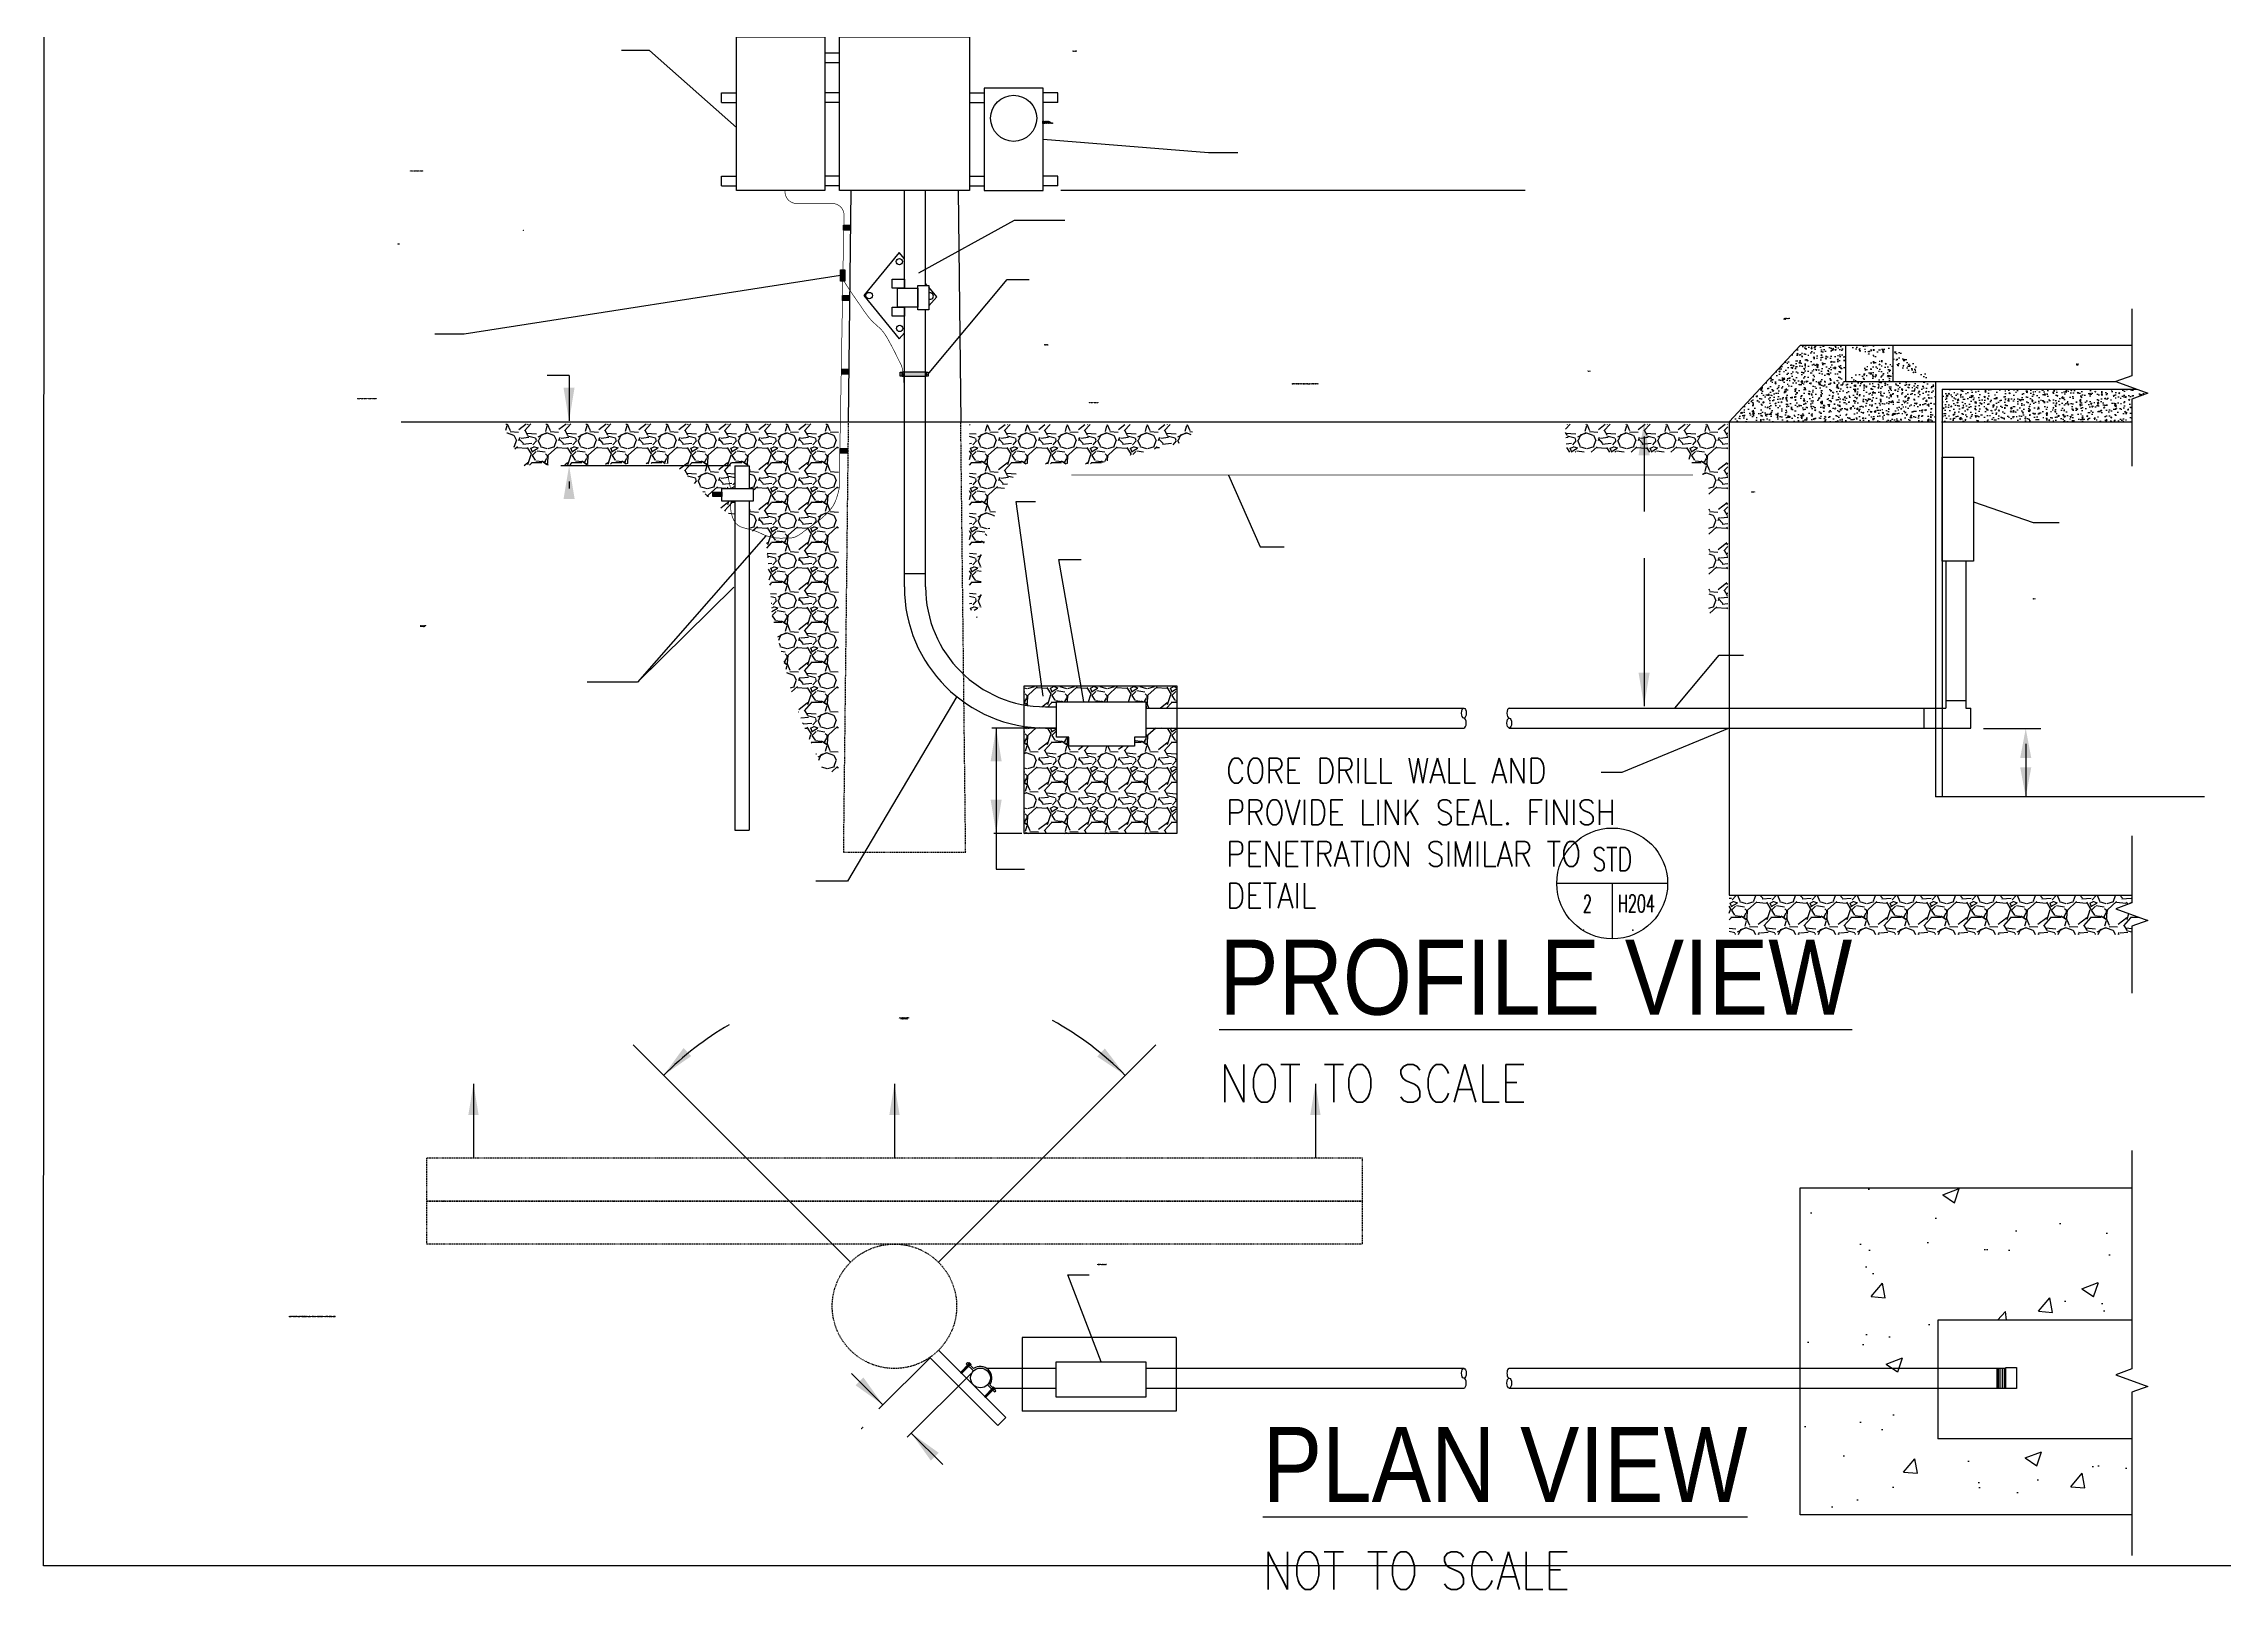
# Model space of a CAD drawing. Header units: inches. Extents: x 1413 to 2190, y 25751 to 26207.
# Drawn here: x 1412.7 to 1831.6, y 25751.2 to 26048 of the extents above; entities that cross this region are included whole.
import ezdxf
from ezdxf.enums import TextEntityAlignment as Align

# ---------------------------------------------------------------- set-up
doc = ezdxf.new("R2010")
doc.units = ezdxf.units.IN
doc.header["$LTSCALE"] = 0.25
doc.header["$MEASUREMENT"] = 0
doc.linetypes.add('DASHED', pattern=[0.75, 0.5, -0.25])
doc.layers.get('0').update_dxf_attribs({"color": 11})
doc.layers.get('Defpoints').update_dxf_attribs({"color": 251})
for name, color, linetype in [('E-GRAVEL-SAND', 44, 'Continuous'), ('E-POLE', 54, 'Continuous'), ('E-POWR-IDEN', 71, 'Continuous'), ('E-POWR-WIRE', 80, 'Continuous'), ('E-VAULT', 42, 'Continuous'), ('E-X-POWER-IDEN', 74, 'Continuous'), ('E-X-POWR-PANL', 94, 'Continuous')]:
    doc.layers.add(name, color=color, linetype=linetype)
doc.styles.add('RomanS', font='romans.shx', dxfattribs={"width": 0.85})
doc.styles.get("Standard").update_dxf_attribs({"font": 'romans.shx', "width": 0.85})
doc.dimstyles.new('FH_Arrow_Leader', dxfattribs={"dimscale": 96, "dimtxt": 0.09375, "dimasz": 0.125, "dimexe": 0.0625, "dimexo": 0.0625, "dimgap": 0.09, "dimtad": 0, "dimtih": 1, "dimtoh": 1, "dimdec": 4, "dimzin": 0, "dimdsep": 46, "dimlunit": 4, "dimtxsty": 'RomanS', "dimcen": 0.09, "dimadec": 0, "dimazin": 0, "dimtfac": 1, "dimtdec": 4, "dimtofl": 0, "dimtmove": 0, "dimatfit": 3, "dimfxl": 1, "dimtolj": 1, "dimtzin": 0, "dimarcsym": 0})
doc.dimstyles.get("Standard").update_dxf_attribs({"dimtxt": 0.18, "dimasz": 0.18, "dimexe": 0.18, "dimexo": 0.0625, "dimgap": 0.09, "dimtad": 0, "dimtih": 1, "dimtoh": 1, "dimdec": 4, "dimzin": 0, "dimdsep": 46, "dimtxsty": 'Standard', "dimcen": 0.09, "dimadec": 0, "dimazin": 0, "dimtfac": 1, "dimtdec": 4, "dimtofl": 0, "dimtmove": 0, "dimatfit": 3, "dimfxl": 1, "dimtolj": 1, "dimtzin": 0, "dimarcsym": 0})
pattern_1 = [(228.0128, (1008.0953, -7190.1056), (-61.439371364, -69.119318362), [1.0332261, -102.2895718]), (184.9697, (1007.40412, -7190.8736), (92.1590854863, 7.679856356), [1.7730485, -175.5317468]), (132.5104, (1005.63774, -7191.0272), (76.799159893, -84.479220908), [1.2501993, -123.7698867]), (267.2737, (1002.64257, -7192.94718), (7.679892534, 153.5984646167), [1.6146117, -159.8465252]), (292.8337, (1002.56577, -7194.55997), (-38.399691661, 92.1590498535), [1.5832546, -156.7424155]), (357.2737, (1003.18016, -7196.01915), (-153.5984646167, 7.679892534), [1.6146117, -159.8465252]), (37.6942, (1004.79295, -7196.09595), (-99.8390569421, -76.799157488), [2.1352413, -211.3887241]), (72.2553, (1006.48253, -7194.79036), (53.7595444797, 168.9582796426), [2.0158877, -199.5729474]), (121.4296, (1007.09692, -7192.8704), (-61.4394481784, 99.838962409), [1.6200798, -160.388075]), (175.2364, (1006.2521, -7191.488), (84.479161561, -7.679858089), [1.8495712, -90.6289526]), (222.3974, (1004.40895, -7191.3344), (-92.1591338664, -84.4790934837), [2.3918967, -236.7979495]), (138.8141, (1010.2457, -7193.024), (-53.759484454, 46.079518072), [0.8163835, -80.8223128]), (171.4692, (1009.6313, -7192.4864), (99.838987356, -15.3599069836), [1.5531646, -153.7636652]), (225, (1008.0953, -7192.256), (-9e-16, -7.6799255), [1.0861024, -9.7749447]), (203.1986, (1007.5577, -7191.3344), (38.39961352, 15.359856413), [0.5848876, -57.9036635]), (291.8014, (1007.0201, -7191.5648), (-7.67992243, 23.03977145), [0.8271508, -40.5305024]), (30.9638, (1007.3273, -7192.3328), (23.039754164, 15.35986531), [1.3434413, -43.4378218]), (161.5651, (1008.4793, -7191.6416), (15.35984957, -7.67991085), [0.9714412, -23.3146108]), (16.3895, (1002.56577, -7191.5648), (76.799248059, 23.0397133647), [1.3608824, -134.7277009]), (70.3462, (1003.87135, -7191.1808), (-30.7196559704, -84.4791706945), [1.141705, -113.028562]), (293.1986, (1008.4793, -7190.1056), (-15.359856413, 38.39961352), [1.1697675, -57.3187836]), (343.6105, (1008.9401, -7191.1808), (-76.799248059, 23.0397133647), [1.3608824, -134.7277009]), (339.444, (1002.5658, -7196.32635), (-38.399629754, 15.359815488), [1.3123453, -64.3049486]), (294.7751, (1003.79456, -7196.78714), (-38.399555602, 84.479180573), [1.099596, -108.8601685]), (66.8014, (1008.5561, -7197.7855), (15.359856413, 38.39961352), [1.1697675, -57.3187836]), (17.354, (1009.0169, -7196.71034), (-99.839016035, -30.719650248), [1.2873932, -127.4515804]), (69.444, (1004.79295, -7197.7855), (-15.359815488, -38.399629754), [0.6561726, -64.9611212]), (101.3099, (1008.0953, -7197.7855), (-7.67990493, 30.71969825), [0.3915993, -38.7684746]), (165.9638, (1008.0185, -7197.4015), (23.03977355, -7.6799082), [1.5832546, -30.0818749]), (186.009, (1006.48253, -7197.01754), (76.7992292626, 7.679917876), [1.4672493, -145.2574745]), (303.6901, (1007.3273, -7193.024), (-7.67993337, 15.35984284), [1.1076139, -26.5827406]), (353.1572, (1007.9417, -7193.94557), (130.5586881255, -15.3599076586), [1.9337586, -191.4417673]), (60.9454, (1009.8617, -7194.176), (-30.719692679, -53.759464776), [0.7906942, -78.2789527]), (90, (1010.246, -7193.485), (-7.6799231, 7.6799231), [0.4607954, -7.2191277]), (120.2564, (1006.32893, -7196.78714), (30.719653201, -53.759480684), [1.0669256, -105.6259762]), (48.0128, (1005.79134, -7195.86555), (61.439371364, 69.119318362), [2.0664523, -101.2563457]), (0, (1007.174, -7194.3296), (7.6799231, 7.6799231), [1.99678, -5.6831431]), (325.3048, (1009.1705, -7194.32957), (-76.799187085, 53.759527944), [1.2143034, -120.2159409]), (254.0546, (1010.1689, -7195.0208), (-7.679922267, -30.719693443), [1.1182122, -54.792473]), (207.646, (1009.8617, -7196.09595), (-145.9185070332, -76.7992904122), [1.820641, -180.243756]), (175.4261, (1008.2489, -7196.94074), (-99.839004816, 7.679883191), [1.926117, -190.6853794])]

# ---------------------------------------------------------------- blocks, each defined once
blk = doc.blocks.new('DTLBUBB')
at = {"linetype": 'Continuous'}
for p, q in [((0.297, 0), (-0.297, 0)), ((0, 0), (0, -0.297))]:
    blk.add_line(p, q, dxfattribs=at)
blk.add_circle((0, 0), 0.297, dxfattribs=at)
at = {"color": 250}
for p in [(0, 0.067), (-0.154, -0.25), (0.11, -0.25)]:
    blk.add_point(p, dxfattribs=at)
at = {"style": 'RomanS'}
for tag, height, width, p in [('DTL#', 0.125, 0.7, (0, 0.067)), ('WHERE_CUT', 0.0938, 0.6, (-0.103, -0.169)), ('WHERE_DRAWN', 0.0938, 0.6, (0.117, -0.169))]:
    blk.add_attdef(tag, text='', height=height, dxfattribs=dict(at, width=width)).set_placement(p, align=Align.CENTER)

msp = doc.modelspace()

# ---------------------------------------------------------------- hatches: boundary and pattern name
at = {"layer": 'E-GRAVEL-SAND'}
h = msp.add_hatch(dxfattribs=at)
h.set_pattern_fill('AR-CONC', color=256, scale=0.319997, style=0)
h.set_pattern_definition([(50, (1002.5658, -7197.7855), (2.29520961, -0.20080482), [0.2399976, -2.63997357]), (355, (1002.5658, -7197.7855), (-0.44399982, 2.40699073), [0.19199808, -2.11197886]), (100.4514, (1002.757, -7197.8023), (1.85121149, 2.20618445), [0.20396657, -2.2436323]), (46.1842, (1002.5658, -7197.1455), (3.41513717, -0.52965554), [0.3599964, -3.95996036]), (96.6356, (1002.8504, -7197.1897), (2.9908907, 3.11714598), [0.30594986, -3.3654479]), (351.1842, (1002.5658, -7197.1455), (2.9908883, 3.1171483), [0.2879971, -3.1679683]), (21, (1002.8858, -7197.3055), (1.91008345, -1.28836755), [0.2399976, -2.63997357]), (326, (1002.8858, -7197.3055), (0.77860127, 2.32045691), [0.19199808, -2.11197886]), (71.4514, (1003.045, -7197.413), (2.6886855, 1.03208726), [0.20396657, -2.2436323]), (37.5, (1002.5658, -7197.7855), (0.038911147, 1.065249668), [0, -2.086379114, 0, -2.143978537, 0, -2.119978777]), (7.5, (1002.5658, -7197.7855), (0.841814093, 1.262104843), [0, -1.222387763, 0, -2.038379594, 0, -0.80799191]), (327.5, (1001.8522, -7197.7855), (1.708214695, -0.072174867), [0, -0.79999199, 0, -2.495975013, 0, -3.311966844]), (317.5, (1001.5322, -7197.7855), (1.86617706, 0.32033274), [0, -1.03998959, 0, -1.65758341, 0, -2.351976455])])
edge = h.paths.add_edge_path()
edge.add_line((1736.52, 25975.38), (1776.13, 25975.38))
edge.add_line((1776.13, 25983.09), (1776.13, 25975.38))
edge.add_line((1767.94, 25990.04), (1767.94, 25983.09))
edge.add_line((1758.9, 25983.09), (1758.9, 25990.21))
edge.add_line((1776.13, 25983.09), (1758.9, 25983.09))
edge.add_line((1750.15, 25990.07), (1736.52, 25975.38))
edge.add_line((1767.94, 25990.07), (1750.15, 25990.07))
h = msp.add_hatch(dxfattribs=at)
h.set_pattern_fill('AR-CONC', color=256, scale=0.319997, style=0)
h.set_pattern_definition([(50, (767.8244, 6633.786), (2.2952096, -0.20080482), [0.2399976, -2.63997357]), (355, (767.8244, 6633.786), (-0.44399982, 2.40699073), [0.19199808, -2.11197886]), (100.4514, (768.0157, 6633.7693), (1.8512115, 2.20618445), [0.20396657, -2.2436323]), (46.1842, (767.8244, 6634.426), (3.41513717, -0.52965554), [0.3599964, -3.95996036]), (96.6356, (768.109, 6634.382), (2.9908907, 3.117146), [0.30594986, -3.3654479]), (351.1842, (767.8244, 6634.426), (2.9908883, 3.1171483), [0.2879971, -3.1679683]), (21, (768.1444, 6634.266), (1.91008345, -1.28836755), [0.2399976, -2.63997357]), (326, (768.1444, 6634.266), (0.77860127, 2.32045691), [0.19199808, -2.11197886]), (71.4514, (768.3036, 6634.1586), (2.6886855, 1.03208726), [0.20396657, -2.2436323]), (37.5, (767.8244, 6633.786), (0.038911147, 1.065249668), [0, -2.08637911, 0, -2.14397854, 0, -2.11997878]), (7.5, (767.8244, 6633.786), (0.84181409, 1.26210484), [0, -1.22238776, 0, -2.038379594, 0, -0.80799191]), (327.5, (767.1108, 6633.786), (1.708214695, -0.072174867), [0, -0.79999199, 0, -2.49597501, 0, -3.31196684]), (317.5, (766.7908, 6633.786), (1.86617706, 0.32033274), [0, -1.03998959, 0, -1.6575834, 0, -2.35197645])])
h.paths.add_polyline_path([(1813.86, 25979.78), (1816.94, 25980.9), (1814.76, 25981.69), (1777.42, 25981.69), (1777.42, 25975.38), (1813.86, 25975.38)])
h = msp.add_hatch(dxfattribs=at)
h.set_pattern_fill('GRAVEL', color=256, scale=7.679923, style=0)
h.set_pattern_definition(pattern_1)
h.paths.add_polyline_path([(1545.46, 25962.61), (1545.46, 25966.96), (1548.23, 25966.96), (1548.23, 25962.61), (1549.01, 25962.61), (1549.01, 25960.16), (1548.23, 25960.16), (1548.23, 25954.92), (1551.5, 25952.53), (1552.68, 25938.01), (1557, 25921.15), (1562.5, 25908.2), (1565.42, 25908.2), (1565.42, 25975.03), (1500.83, 25975.03), (1504.76, 25967.04), (1533.83, 25967.44), (1541.29, 25959.98), (1545.46, 25956.94), (1545.46, 25960.16), (1542.98, 25960.16), (1542.98, 25962.61)])
h = msp.add_hatch(dxfattribs=at)
h.set_pattern_fill('GRAVEL', color=256, scale=7.679923, style=0)
h.set_pattern_definition(pattern_1)
h.paths.add_polyline_path([(1634.12, 25974.9), (1590.54, 25974.9), (1590.54, 25939.26), (1592.82, 25939.26), (1592.82, 25950.63), (1597.37, 25962.92), (1601.32, 25967.31), (1614.68, 25967.31), (1632.45, 25971.71)])
h = msp.add_hatch(dxfattribs=at)
h.set_pattern_fill('GRAVEL', color=256, scale=7.679923, style=0)
h.set_pattern_definition(pattern_1)
h.paths.add_polyline_path([(1705.02, 25974.97), (1736.22, 25974.97), (1736.22, 25938.69), (1732.57, 25938.69), (1732.57, 25964.05), (1727.6, 25969.58), (1705.26, 25969.58)])
h = msp.add_hatch(dxfattribs=at)
h.set_pattern_fill('GRAVEL', color=256, scale=7.679923, style=0)
h.set_pattern_definition(pattern_1)
h.paths.add_polyline_path([(1607.25, 25921.65), (1624.46, 25921.65), (1624.46, 25914.85), (1622.27, 25914.85), (1622.27, 25913.14), (1609.66, 25913.14), (1609.66, 25914.85), (1607.25, 25914.85)])
edge = h.paths.add_edge_path()
edge.add_arc((1605.17, 25943.72), 23.04, 259.7001, 270)
edge.add_line((1605.17, 25920.68), (1607.25, 25920.68))
edge.add_line((1607.25, 25920.68), (1607.25, 25916.6))
edge.add_line((1607.25, 25916.6), (1605.17, 25916.6))
edge.add_arc((1605.17, 25943.72), 27.12, 261.2628, 270, ccw=False)
edge.add_line((1601.05, 25916.92), (1601.05, 25896.36))
edge.add_line((1601.05, 25896.36), (1630.38, 25896.36))
edge.add_line((1630.38, 25896.36), (1630.38, 25916.6))
edge.add_line((1630.38, 25916.6), (1624.46, 25916.6))
edge.add_line((1624.46, 25916.6), (1624.46, 25920.41))
edge.add_line((1624.46, 25920.41), (1630.38, 25920.41))
edge.add_line((1630.38, 25920.41), (1630.38, 25924.72))
edge.add_line((1630.38, 25924.72), (1601.05, 25924.72))
edge.add_line((1601.05, 25924.72), (1601.05, 25921.05))
h = msp.add_hatch(dxfattribs=at)
h.set_pattern_fill('GRAVEL', color=256, scale=7.679923, style=0)
h.set_pattern_definition([(228.0128, (1008.0953, -7177.61587), (-61.439371364, -69.119318362), [1.0332261, -102.2895718]), (184.9697, (1007.40412, -7178.38386), (92.1590854863, 7.679856356), [1.7730485, -175.5317468]), (132.5104, (1005.63774, -7178.53746), (76.799159893, -84.479220908), [1.2501993, -123.7698867]), (267.2737, (1002.64257, -7180.45744), (7.679892534, 153.5984646167), [1.6146117, -159.8465252]), (292.8337, (1002.56577, -7182.07022), (-38.399691661, 92.1590498535), [1.5832546, -156.7424155]), (357.2737, (1003.18016, -7183.5294), (-153.5984646167, 7.679892534), [1.6146117, -159.8465252]), (37.6942, (1004.79295, -7183.6062), (-99.8390569421, -76.799157488), [2.1352413, -211.3887241]), (72.2553, (1006.48253, -7182.30062), (53.7595444797, 168.9582796426), [2.0158877, -199.5729474]), (121.4296, (1007.09692, -7180.38064), (-61.4394481784, 99.838962409), [1.6200798, -160.388075]), (175.2364, (1006.2521, -7178.99825), (84.479161561, -7.679858089), [1.8495712, -90.6289526]), (222.3974, (1004.40895, -7178.84465), (-92.1591338664, -84.4790934837), [2.3918967, -236.7979495]), (138.8141, (1010.2457, -7180.53424), (-53.759484454, 46.079518072), [0.8163835, -80.8223128]), (171.4692, (1009.6313, -7179.99664), (99.838987356, -15.3599069836), [1.5531646, -153.7636652]), (225, (1008.0953, -7179.766), (-9e-16, -7.6799255), [1.0861024, -9.7749447]), (203.1986, (1007.5577, -7178.8447), (38.39961352, 15.359856413), [0.5848876, -57.9036635]), (291.8014, (1007.0201, -7179.075), (-7.67992243, 23.03977145), [0.8271508, -40.5305024]), (30.9638, (1007.3273, -7179.843), (23.039754164, 15.35986531), [1.3434413, -43.4378218]), (161.5651, (1008.4793, -7179.1519), (15.35984957, -7.67991085), [0.9714412, -23.3146108]), (16.3895, (1002.56577, -7179.07505), (76.799248059, 23.0397133647), [1.3608824, -134.7277009]), (70.3462, (1003.87135, -7178.69106), (-30.7196559704, -84.4791706945), [1.141705, -113.028562]), (293.1986, (1008.4793, -7177.6159), (-15.359856413, 38.39961352), [1.1697675, -57.3187836]), (343.6105, (1008.9401, -7178.69106), (-76.799248059, 23.0397133647), [1.3608824, -134.7277009]), (339.444, (1002.5658, -7183.8366), (-38.399629754, 15.359815488), [1.3123453, -64.3049486]), (294.7751, (1003.79456, -7184.2974), (-38.399555602, 84.479180573), [1.099596, -108.8601685]), (66.8014, (1008.5561, -7185.2958), (15.359856413, 38.39961352), [1.1697675, -57.3187836]), (17.354, (1009.0169, -7184.2206), (-99.839016035, -30.719650248), [1.2873932, -127.4515804]), (69.444, (1004.79295, -7185.2958), (-15.359815488, -38.399629754), [0.6561726, -64.9611212]), (101.3099, (1008.0953, -7185.2958), (-7.67990493, 30.71969825), [0.3915993, -38.7684746]), (165.9638, (1008.0185, -7184.9118), (23.03977355, -7.6799082), [1.5832546, -30.0818749]), (186.009, (1006.48253, -7184.5278), (76.7992292626, 7.679917876), [1.4672493, -145.2574745]), (303.6901, (1007.3273, -7180.5342), (-7.67993337, 15.35984284), [1.1076139, -26.5827406]), (353.1572, (1007.9417, -7181.45583), (130.5586881255, -15.3599076586), [1.9337586, -191.4417673]), (60.9454, (1009.8617, -7181.6862), (-30.719692679, -53.759464776), [0.7906942, -78.2789527]), (90, (1010.246, -7180.995), (-7.6799231, 7.6799231), [0.4607954, -7.2191277]), (120.2564, (1006.32893, -7184.2974), (30.719653201, -53.759480684), [1.0669256, -105.6259762]), (48.0128, (1005.79134, -7183.3758), (61.439371364, 69.119318362), [2.0664523, -101.2563457]), (0, (1007.174, -7181.84), (7.6799231, 7.6799231), [1.99678, -5.6831431]), (325.3048, (1009.1705, -7181.83982), (-76.799187085, 53.759527944), [1.2143034, -120.2159409]), (254.0546, (1010.1689, -7182.531), (-7.679922267, -30.719693443), [1.1182122, -54.792473]), (207.646, (1009.8617, -7183.6062), (-145.9185070332, -76.7992904122), [1.820641, -180.243756]), (175.4261, (1008.2489, -7184.451), (-99.839004816, 7.679883191), [1.926117, -190.6853794])])
h.paths.add_polyline_path([(1813.86, 25876.93), (1813.86, 25878.55), (1816.94, 25879.67), (1810.78, 25881.91), (1813.86, 25883.03), (1813.86, 25884.48), (1736.52, 25884.48), (1736.52, 25876.93)])
h = msp.add_hatch(dxfattribs=at)
h.set_pattern_fill('AR-CONC', color=256, scale=4.479955, style=0)
h.set_pattern_definition([(50, (767.82, 6698.327), (32.132935, -2.811268), [3.359966, -36.95963]), (355, (767.82, 6698.327), (-6.216, 33.69787), [2.687973, -29.567704]), (100.4514, (770.497, 6698.093), (25.91696, 30.886583), [2.85553, -31.41085]), (46.1842, (767.82, 6707.287), (47.81192, -7.41518), [5.03995, -55.43945]), (96.6356, (771.804, 6706.67), (41.87247, 43.64004), [4.2833, -47.11627]), (351.1842, (767.82, 6707.287), (41.87244, 43.64008), [4.03196, -44.35156]), (21, (772.3, 6705.047), (26.74117, -18.037146), [3.359966, -36.95963]), (326, (772.3, 6705.047), (10.90042, 32.486397), [2.687973, -29.567704]), (71.4514, (774.528, 6703.544), (37.641597, 14.44922), [2.85553, -31.41085]), (37.5, (767.82, 6698.327), (0.544756, 14.9134955), [0, -29.209308, 0, -30.0157, 0, -29.679703]), (7.5, (767.82, 6698.327), (11.785397, 17.669468), [0, -17.113429, 0, -28.537315, 0, -11.311887]), (327.5, (757.829, 6698.327), (23.915006, -1.010448), [0, -11.199888, 0, -34.94365, 0, -46.367536]), (317.5, (753.35, 6698.327), (26.12648, 4.484658), [0, -14.559854, 0, -23.206168, 0, -32.92767])])
h.paths.add_polyline_path([(1813.86, 25765.48), (1813.86, 25789.04), (1816.93, 25790.16), (1810.78, 25792.4), (1813.86, 25793.52), (1813.86, 25828.32), (1750.14, 25828.32), (1750.14, 25765.48)])
h.paths.add_polyline_path([(1813.86, 25780.1), (1813.86, 25789.04), (1816.93, 25790.16), (1810.78, 25792.4), (1813.86, 25793.52), (1813.86, 25802.9), (1776.6, 25802.9), (1776.6, 25780.1)])
at = {"layer": 'E-POWR-WIRE'}
for points in [[(1566.34, 26013.16), (1567.69, 26013.16), (1567.69, 26012.24), (1566.34, 26012.24)], [(1565.76, 26004.63), (1566.63, 26004.63), (1566.63, 26002.41), (1565.76, 26002.41)], [(1566.18, 25999.66), (1567.53, 25999.66), (1567.53, 25998.73), (1566.18, 25998.73)], [(1566.01, 25985.51), (1567.36, 25985.51), (1567.36, 25984.58), (1566.01, 25984.58)], [(1565.74, 25970.29), (1567.09, 25970.29), (1567.09, 25969.36), (1565.74, 25969.36)]]:
    msp.add_hatch(color=256, dxfattribs=at).paths.add_polyline_path(points)
h = msp.add_hatch(color=256, dxfattribs=at)
h.paths.add_polyline_path([(1577.27, 25984.96), (1577.64, 25984.96), (1577.64, 25984.18), (1577.27, 25984.18)])
h.paths.add_polyline_path([(1577.64, 25985), (1582.25, 25985), (1582.25, 25984.14), (1577.64, 25984.14)])
h.paths.add_polyline_path([(1582.25, 25984.96), (1582.62, 25984.96), (1582.62, 25984.18), (1582.25, 25984.18)])
h = msp.add_hatch(color=256, dxfattribs=at)
h.paths.add_polyline_path([(1590.52, 25794.73), (1590.89, 25794.36), (1590.72, 25794.19), (1590.35, 25794.56)])
h.paths.add_polyline_path([(1588.82, 25792.86), (1590.44, 25794.47), (1590.64, 25794.27), (1589.03, 25792.66)])
h = msp.add_hatch(color=256, dxfattribs=at)
h.paths.add_polyline_path([(1595.14, 25790.11), (1595.5, 25789.74), (1595.34, 25789.57), (1594.97, 25789.94)])
h.paths.add_polyline_path([(1593.44, 25788.25), (1595.05, 25789.86), (1595.25, 25789.66), (1593.64, 25788.05)])

# ---------------------------------------------------------------- linework, layer by layer
at = {"layer": 'Defpoints'}
msp.add_lwpolyline([(1412.87, 26205.76), (2190.38, 26205.68), (2190.4, 25755.72), (1412.7, 25755.71)], close=True, dxfattribs=at)
at = {"layer": 'E-GRAVEL-SAND', "linetype": 'Continuous'}
for points in [[(1813.86, 25997.13), (1813.86, 25984.26), (1810.78, 25983.14), (1816.94, 25980.9), (1813.86, 25979.78), (1813.86, 25966.9)], [(1813.86, 25895.91), (1813.86, 25883.03), (1810.78, 25881.91), (1816.94, 25879.67), (1813.86, 25878.55), (1813.86, 25865.68)], [(1813.86, 25835.46), (1813.86, 25793.52), (1810.78, 25792.4), (1816.93, 25790.16), (1813.86, 25789.04), (1813.86, 25757.68)]]:
    msp.add_lwpolyline(points, dxfattribs=at)
at = {"layer": 'E-POLE'}
for p, q in [((1567.77, 26019.84), (1567.27, 25975.38)), ((1588.38, 26019.84), (1588.89, 25975.38)), ((1545.46, 25966.96), (1545.46, 25962.61)), ((1545.46, 25966.96), (1548.23, 25966.96)), ((1548.23, 25966.96), (1548.23, 25962.61)), ((1542.97, 25961.84), (1541.24, 25961.84)), ((1542.97, 25961.81), (1541.24, 25961.81)), ((1542.97, 25961.79), (1541.24, 25961.79)), ((1542.97, 25961.76), (1541.24, 25961.76)), ((1542.97, 25961.73), (1541.24, 25961.73)), ((1542.97, 25961.7), (1541.24, 25961.7)), ((1542.97, 25961.68), (1541.24, 25961.68)), ((1542.97, 25961.66), (1541.24, 25961.66)), ((1542.97, 25961.63), (1541.24, 25961.63)), ((1542.97, 25961.6), (1541.24, 25961.6)), ((1542.97, 25961.58), (1541.24, 25961.58)), ((1542.97, 25961.55), (1541.24, 25961.55)), ((1542.97, 25961.52), (1541.24, 25961.52)), ((1542.97, 25961.49), (1541.24, 25961.49)), ((1542.97, 25961.47), (1541.24, 25961.47)), ((1542.97, 25961.43), (1541.24, 25961.43)), ((1542.97, 25961.41), (1541.24, 25961.41)), ((1542.97, 25961.38), (1541.24, 25961.38)), ((1542.97, 25961.35), (1541.24, 25961.35)), ((1542.97, 25961.33), (1541.24, 25961.33)), ((1542.97, 25961.3), (1541.24, 25961.3)), ((1542.97, 25961.28), (1541.24, 25961.28)), ((1542.97, 25961.26), (1541.24, 25961.26)), ((1542.97, 25961.23), (1541.24, 25961.23)), ((1542.97, 25961.19), (1541.24, 25961.19)), ((1542.97, 25961.17), (1541.24, 25961.17)), ((1542.97, 25961.14), (1541.24, 25961.14)), ((1542.97, 25961.11), (1541.24, 25961.11)), ((1542.97, 25961.09), (1541.24, 25961.09)), ((1542.97, 25961.06), (1541.24, 25961.06)), ((1545.46, 25960.16), (1545.46, 25896.99)), ((1548.23, 25960.16), (1548.23, 25896.99)), ((1545.46, 25896.99), (1548.23, 25896.99)), ((1582.97, 25795.74), (1596.03, 25782.68)), ((1584.6, 25797.1), (1597.52, 25784.17)), ((1596.03, 25782.68), (1597.52, 25784.17))]:
    msp.add_line(p, q, dxfattribs=at)
at = {"layer": 'E-POLE', "linetype": 'DASHED'}
for p, q in [((1567.27, 25975.38), (1566.33, 25892.76)), ((1589.83, 25892.76), (1588.89, 25975.38)), ((1566.33, 25892.76), (1589.83, 25892.76))]:
    msp.add_line(p, q, dxfattribs=at)
at = {"layer": 'E-POLE'}
for points in [[(1541.24, 25961.87), (1542.97, 25961.87), (1542.97, 25961.05), (1541.24, 25961.05)], [(1542.98, 25962.61), (1549.01, 25962.61), (1549.01, 25960.16), (1542.98, 25960.16)]]:
    msp.add_lwpolyline(points, close=True, dxfattribs=at)
at = {"layer": 'E-POLE', "const_width": 0.128}
msp.add_lwpolyline([(1544.74, 25962.61), (1544.6, 25962.88), (1544.39, 25963.91), (1544.12, 25965.14)], dxfattribs=at)
at = {"layer": 'E-POLE', "linetype": 'DASHED'}
for points in [[(1486.31, 25834.03), (1665.98, 25834.03), (1665.98, 25825.76), (1486.31, 25825.76)], [(1486.31, 25825.76), (1665.98, 25825.76), (1665.98, 25817.5), (1486.31, 25817.5)]]:
    msp.add_lwpolyline(points, close=True, dxfattribs=at)
msp.add_circle((1576.15, 25805.55), 11.95, dxfattribs=at)
at = {"layer": 'E-POWR-IDEN'}
for p, q in [((1697.32, 26019.84), (1608.09, 26019.84)), ((1513.64, 25984.29), (1509.42, 25984.29)), ((1544.65, 25966.96), (1512.06, 25966.96)), ((1607.25, 25916.6), (1594.83, 25916.6)), ((1595.68, 25916.6), (1595.68, 25889.48)), ((1785.34, 25916.52), (1796.36, 25916.52)), ((1595.22, 25896.38), (1600.63, 25896.38)), ((1595.68, 25889.48), (1601.16, 25889.48)), ((1567.7, 25814), (1525.94, 25855.76)), ((1584.6, 25814), (1626.35, 25855.76)), ((1573.15, 25785.83), (1582.98, 25795.66)), ((1578.6, 25780.39), (1590.88, 25792.66))]:
    msp.add_line(p, q, dxfattribs=at)
for points in [[(1513.64, 25984.29), (1513.64, 25975.58)], [(1720.16, 25972.6), (1720.16, 25958.17)], [(1513.67, 25963.93), (1513.67, 25962.58)], [(1720.16, 25949.25), (1720.16, 25920.83)], [(1595.68, 25916.6), (1595.68, 25911.87)], [(1793.47, 25913.54), (1793.47, 25912.19)], [(1793.47, 25912.19), (1793.47, 25903.47)], [(1595.68, 25902.95), (1595.68, 25896.47)]]:
    msp.add_lwpolyline(points, dxfattribs=at)
for start, end in [(120.435, 135), (45, 61.0787)]:
    msp.add_arc((1576.15, 25805.55), 62.72, start, end, dxfattribs=at)
for points in [[(1514.7, 25981.98), (1513.64, 25975.58), (1512.57, 25981.98)], [(1721.23, 25968.99), (1720.16, 25975.38), (1719.1, 25968.99)], [(1512.58, 25960.56), (1513.65, 25966.96), (1514.72, 25960.56)], [(1721.23, 25927.23), (1720.16, 25920.83), (1719.1, 25927.23)], [(1594.62, 25910.2), (1595.68, 25916.6), (1596.75, 25910.2)], [(1792.41, 25910.84), (1793.47, 25916.52), (1794.54, 25910.84)], [(1792.41, 25909.06), (1793.47, 25903.37), (1794.54, 25909.06)], [(1596.75, 25902.87), (1595.68, 25896.47), (1594.62, 25902.87)], [(1537.12, 25853.61), (1531.8, 25849.9), (1535.63, 25855.14)], [(1616.56, 25855.06), (1620.5, 25849.9), (1615.1, 25853.51)], [(1570.17, 25791.9), (1573.94, 25786.62), (1568.66, 25790.39)], [(1583.15, 25775.89), (1579.38, 25781.17), (1584.66, 25777.4)]]:
    msp.add_solid(points, dxfattribs=at)
at = {"layer": 'E-POWR-WIRE'}
for p, q in [((1578.05, 26001.07), (1578.05, 26019.84)), ((1582.13, 26001.61), (1582.13, 26019.84)), ((1577.04, 26007.96), (1570.26, 25999.7)), ((1578.08, 26006.74), (1577.04, 26007.96)), ((1570.26, 25999.7), (1577.03, 25991.36)), ((1582.44, 26001.61), (1582.13, 26001.98)), ((1584.3, 25999.43), (1582.74, 26001.26)), ((1582.74, 25997.71), (1584.3, 25999.43)), ((1578.05, 25946.26), (1578.05, 25997.45)), ((1582.13, 25946.26), (1582.13, 25996.9)), ((1577.03, 25991.36), (1578.08, 25992.52)), ((1777.42, 25968.64), (1783.42, 25968.64)), ((1777.42, 25948.64), (1777.42, 25968.64)), ((1783.42, 25968.64), (1783.42, 25948.64)), ((1578.05, 25943.72), (1578.05, 25946.26)), ((1578.21, 25946.26), (1582.13, 25946.26)), ((1582.13, 25943.72), (1582.13, 25946.26)), ((1783.42, 25948.64), (1777.42, 25948.64)), ((1778.14, 25948.64), (1778.14, 25920.41)), ((1781.95, 25948.64), (1781.95, 25920.41)), ((1605.17, 25920.68), (1607.26, 25920.68)), ((1607.25, 25921.65), (1624.46, 25921.65)), ((1607.25, 25914.85), (1607.25, 25921.65)), ((1624.46, 25921.65), (1624.46, 25914.85)), ((1624.46, 25920.41), (1685.55, 25920.41)), ((1694.26, 25920.41), (1778.14, 25920.41)), ((1773.99, 25916.6), (1773.99, 25920.41)), ((1781.95, 25921.81), (1778.14, 25921.81)), ((1781.95, 25920.41), (1782.95, 25920.41)), ((1782.95, 25916.6), (1782.95, 25920.41)), ((1605.17, 25916.6), (1607.25, 25916.6)), ((1624.46, 25916.6), (1685.55, 25916.6)), ((1694.26, 25916.6), (1782.95, 25916.6)), ((1609.66, 25914.85), (1607.25, 25914.85)), ((1609.66, 25913.14), (1609.66, 25914.86)), ((1622.27, 25913.14), (1609.66, 25913.14)), ((1622.27, 25914.86), (1622.27, 25913.14)), ((1624.46, 25914.85), (1622.27, 25914.85)), ((1589.95, 25794.51), (1590.17, 25794.74)), ((1591.32, 25793.14), (1589.95, 25794.51)), ((1591.34, 25793.57), (1590.17, 25794.74)), ((1607.24, 25794.89), (1624.45, 25794.89)), ((1607.24, 25788.09), (1607.24, 25794.89)), ((1624.45, 25794.89), (1624.45, 25788.09)), ((1593.9, 25793.64), (1607.24, 25793.64)), ((1595.37, 25789.09), (1594.01, 25790.45)), ((1595.6, 25789.31), (1594.45, 25790.46)), ((1595.44, 25789.84), (1607.24, 25789.84)), ((1624.45, 25793.64), (1685.54, 25793.64)), ((1624.45, 25789.84), (1685.54, 25789.84)), ((1694.26, 25793.64), (1789.62, 25793.64)), ((1694.26, 25789.84), (1789.62, 25789.84)), ((1787.89, 25793.64), (1787.89, 25789.84)), ((1788.18, 25793.64), (1788.18, 25789.84)), ((1788.5, 25793.64), (1788.5, 25789.84)), ((1788.92, 25793.64), (1788.92, 25789.84)), ((1789.31, 25793.64), (1789.31, 25789.84)), ((1595.37, 25789.09), (1595.6, 25789.31)), ((1624.45, 25788.09), (1607.24, 25788.09))]:
    msp.add_line(p, q, dxfattribs=at)
at = {"layer": 'E-POWR-WIRE', "const_width": 0.128}
msp.add_lwpolyline([(1555.13, 26019.8), (1555.13, 26019.58, 0.414214), (1557.37, 26017.34), (1564.22, 26017.34, -0.414214), (1566.46, 26015.1), (1566.46, 26012.78)], format="xyb", dxfattribs=at)
for points in [[(1566.4, 26012.25), (1565.61, 25966.78)], [(1566.23, 26002.77), (1566.7, 26002.03), (1567.16, 26001.33), (1567.6, 26000.65), (1568.04, 26000.01), (1568.45, 25999.4), (1568.85, 25998.82), (1569.22, 25998.28), (1569.57, 25997.78), (1569.89, 25997.32), (1570.18, 25996.89), (1570.46, 25996.49), (1570.72, 25996.13), (1570.98, 25995.79), (1571.22, 25995.47), (1571.47, 25995.18), (1571.72, 25994.9), (1571.97, 25994.65), (1572.23, 25994.4), (1572.49, 25994.16), (1572.75, 25993.92), (1573.01, 25993.69), (1573.27, 25993.45), (1573.51, 25993.21), (1573.75, 25992.96), (1573.97, 25992.69), (1574.18, 25992.42), (1574.37, 25992.13), (1574.56, 25991.84), (1574.74, 25991.54), (1574.91, 25991.25), (1575.08, 25990.95), (1575.23, 25990.66), (1575.39, 25990.37), (1575.54, 25990.09), (1575.69, 25989.82), (1575.83, 25989.55), (1575.96, 25989.29), (1576.09, 25989.04), (1576.21, 25988.81), (1576.32, 25988.58), (1576.43, 25988.36), (1576.53, 25988.15), (1576.63, 25987.95), (1576.73, 25987.74), (1576.83, 25987.54), (1576.93, 25987.34), (1577.04, 25987.13), (1577.15, 25986.91), (1577.28, 25986.67), (1577.41, 25986.4), (1577.54, 25986.07), (1577.66, 25985.65), (1577.77, 25985.13), (1577.86, 25984.48), (1577.93, 25983.67), (1577.96, 25982.68)], [(1565.6, 25967.17), (1565.61, 25967.04), (1565.62, 25966.94), (1565.62, 25966.86), (1565.62, 25966.77), (1565.63, 25966.67), (1565.63, 25966.54), (1565.63, 25966.39), (1565.63, 25966.18), (1565.63, 25965.92), (1565.63, 25965.62), (1565.63, 25965.28), (1565.63, 25964.92), (1565.63, 25964.56), (1565.62, 25964.2), (1565.61, 25963.85), (1565.6, 25963.54), (1565.59, 25963.26), (1565.57, 25963.02), (1565.55, 25962.8), (1565.52, 25962.6), (1565.49, 25962.42), (1565.45, 25962.23), (1565.41, 25962.05), (1565.35, 25961.85), (1565.29, 25961.63), (1565.23, 25961.39), (1565.15, 25961.14), (1565.07, 25960.89), (1564.99, 25960.64), (1564.89, 25960.38), (1564.8, 25960.13), (1564.69, 25959.89), (1564.58, 25959.67), (1564.47, 25959.46), (1564.34, 25959.26), (1564.22, 25959.07), (1564.08, 25958.88), (1563.94, 25958.7), (1563.79, 25958.51), (1563.63, 25958.33), (1563.46, 25958.15), (1563.29, 25957.96), (1563.1, 25957.77), (1562.91, 25957.58), (1562.72, 25957.39), (1562.51, 25957.2), (1562.3, 25957.01), (1562.09, 25956.83), (1561.87, 25956.64), (1561.64, 25956.47), (1561.42, 25956.29), (1561.19, 25956.12), (1560.98, 25955.96), (1560.76, 25955.81), (1560.56, 25955.66), (1560.36, 25955.53), (1560.18, 25955.4), (1560.01, 25955.28), (1559.84, 25955.16), (1559.67, 25955.04), (1559.51, 25954.92), (1559.34, 25954.8), (1559.16, 25954.66), (1558.97, 25954.52), (1558.76, 25954.37), (1558.55, 25954.2), (1558.32, 25954.03), (1558.09, 25953.87), (1557.85, 25953.71), (1557.6, 25953.56), (1557.36, 25953.42), (1557.12, 25953.31), (1556.88, 25953.23), (1556.65, 25953.16), (1556.42, 25953.12), (1556.19, 25953.09), (1555.98, 25953.08), (1555.76, 25953.07), (1555.55, 25953.07), (1555.35, 25953.07), (1555.15, 25953.07), (1554.96, 25953.07), (1554.77, 25953.07), (1554.58, 25953.06), (1554.4, 25953.06), (1554.22, 25953.06), (1554.05, 25953.07), (1553.87, 25953.07), (1553.7, 25953.08), (1553.54, 25953.1), (1553.37, 25953.12), (1553.2, 25953.14), (1553.04, 25953.16), (1552.88, 25953.19), (1552.71, 25953.22), (1552.55, 25953.26), (1552.39, 25953.29), (1552.22, 25953.33), (1552.06, 25953.37), (1551.9, 25953.41), (1551.74, 25953.46), (1551.58, 25953.51), (1551.42, 25953.57), (1551.26, 25953.63), (1551.1, 25953.7), (1550.94, 25953.77), (1550.78, 25953.84), (1550.62, 25953.92), (1550.46, 25954), (1550.28, 25954.08), (1550.11, 25954.16), (1549.92, 25954.24), (1549.73, 25954.31), (1549.53, 25954.39), (1549.32, 25954.46), (1549.11, 25954.53), (1548.89, 25954.59), (1548.67, 25954.66), (1548.44, 25954.72), (1548.21, 25954.78), (1547.98, 25954.84), (1547.75, 25954.9), (1547.52, 25954.96), (1547.29, 25955.02), (1547.07, 25955.09), (1546.86, 25955.16), (1546.65, 25955.23), (1546.46, 25955.32), (1546.28, 25955.42), (1546.12, 25955.52), (1545.97, 25955.64), (1545.82, 25955.77), (1545.69, 25955.91), (1545.56, 25956.08), (1545.45, 25956.25), (1545.33, 25956.45), (1545.22, 25956.66), (1545.12, 25956.9), (1545.02, 25957.14), (1544.94, 25957.4), (1544.86, 25957.67), (1544.8, 25957.95), (1544.74, 25958.23), (1544.71, 25958.52), (1544.69, 25958.81), (1544.68, 25959.09), (1544.69, 25959.36), (1544.7, 25959.6), (1544.71, 25959.81), (1544.73, 25959.98), (1544.74, 25960.1), (1544.75, 25960.16)], [(1610.13, 25965.19), (1610.26, 25965.19), (1610.38, 25965.19), (1729.53, 25965.19)]]:
    msp.add_lwpolyline(points, dxfattribs=at)
at = {"layer": 'E-POWR-WIRE'}
for points in [[(1566.34, 26013.16), (1567.69, 26013.16), (1567.69, 26012.24), (1566.34, 26012.24)], [(1565.76, 26004.63), (1566.63, 26004.63), (1566.63, 26002.41), (1565.76, 26002.41)], [(1566.18, 25999.66), (1567.53, 25999.66), (1567.53, 25998.73), (1566.18, 25998.73)], [(1575.74, 26002.79), (1578.05, 26002.79), (1578.05, 26001.06), (1575.74, 26001.06)], [(1576.75, 26001.07), (1580.65, 26001.07), (1580.65, 25997.45), (1576.75, 25997.45)], [(1580.66, 26001.61), (1582.74, 26001.61), (1582.74, 25996.9), (1580.66, 25996.9)], [(1575.74, 25997.45), (1578.05, 25997.45), (1578.05, 25995.73), (1575.74, 25995.73)], [(1566.01, 25985.51), (1567.36, 25985.51), (1567.36, 25984.58), (1566.01, 25984.58)], [(1577.27, 25984.96), (1577.64, 25984.96), (1577.64, 25984.18), (1577.27, 25984.18)], [(1577.64, 25985), (1582.25, 25985), (1582.25, 25984.14), (1577.64, 25984.14)], [(1582.25, 25984.96), (1582.62, 25984.96), (1582.62, 25984.18), (1582.25, 25984.18)], [(1565.74, 25970.29), (1567.09, 25970.29), (1567.09, 25969.36), (1565.74, 25969.36)], [(1588.82, 25792.86), (1590.44, 25794.47), (1590.64, 25794.27), (1589.03, 25792.66)], [(1590.52, 25794.73), (1590.89, 25794.36), (1590.72, 25794.19), (1590.35, 25794.56)], [(1789.62, 25793.76), (1791.72, 25793.76), (1791.72, 25789.76), (1789.62, 25789.76)], [(1593.44, 25788.25), (1595.05, 25789.86), (1595.25, 25789.66), (1593.64, 25788.05)], [(1595.14, 25790.11), (1595.5, 25789.74), (1595.34, 25789.57), (1594.97, 25789.94)]]:
    msp.add_lwpolyline(points, close=True, dxfattribs=at)
for centre, radius in [((1577.09, 26006.18), 0.612), ((1571.29, 25999.66), 0.612), ((1577.16, 25993.35), 0.612), ((1592.67, 25791.79), 1.9)]:
    msp.add_circle(centre, radius, dxfattribs=at)
for centre, radius, start, end in [((1583.02, 25999.56), 0.612, 243.5815, 116.4185), ((1605.17, 25943.72), 27.12, 180, 270), ((1605.17, 25943.72), 23.04, 180, 270), ((1592.67, 25791.79), 2.22, 323.2758, 126.7242)]:
    msp.add_arc(centre, radius, start, end, dxfattribs=at)
for centre in [(1685.55, 25919.46), (1694.26, 25917.55), (1685.54, 25792.69), (1694.26, 25790.79)]:
    msp.add_ellipse(centre, major_axis=(0, 0.952), ratio=0.47309, dxfattribs=at)
for centre, major_axis, start_param, end_param in [((1694.26, 25919.46), (0, -0.952), 3.141593, 6.283185), ((1685.55, 25917.55), (0, 0.952), 3.141593, 6.283185), ((1685.54, 25790.79), (0, 0.952), 3.141593, 6.283185), ((1694.26, 25792.69), (0, 0.952), 0, 3.141593)]:
    msp.add_ellipse(centre, major_axis=major_axis, ratio=0.47309, start_param=start_param, end_param=end_param, dxfattribs=at)
at = {"layer": 'E-VAULT'}
for p, q in [((1750.15, 25990.07), (1736.52, 25975.38)), ((1767.94, 25990.07), (1750.15, 25990.07)), ((1758.9, 25983.09), (1758.9, 25990.21)), ((1813.86, 25990.07), (1767.94, 25990.07)), ((1767.94, 25990.04), (1767.94, 25983.09)), ((1776.13, 25983.09), (1758.9, 25983.09)), ((1810.91, 25983.09), (1776.13, 25983.09)), ((1776.13, 25983.09), (1776.13, 25975.38)), ((1777.42, 25981.69), (1777.42, 25903.37)), ((1777.42, 25981.69), (1814.76, 25981.69)), ((1481.41, 25975.38), (1736.52, 25975.38)), ((1736.52, 25975.38), (1736.52, 25884.48)), ((1736.52, 25975.38), (1776.13, 25975.38)), ((1776.13, 25975.38), (1776.13, 25903.37)), ((1777.42, 25975.38), (1813.86, 25975.38)), ((1827.79, 25903.37), (1776.13, 25903.37)), ((1736.52, 25884.48), (1813.86, 25884.48)), ((1776.6, 25802.9), (1776.6, 25780.1)), ((1813.86, 25802.9), (1776.6, 25802.9)), ((1600.67, 25799.54), (1600.67, 25785.42)), ((1630.29, 25799.54), (1600.67, 25799.54)), ((1630.29, 25799.54), (1630.29, 25785.42)), ((1630.29, 25785.42), (1600.67, 25785.42)), ((1813.86, 25780.1), (1776.6, 25780.1)), ((1796.17, 25780.1), (1791.13, 25780.1))]:
    msp.add_line(p, q, dxfattribs=at)
msp.add_lwpolyline([(1601.05, 25924.72), (1630.38, 25924.72), (1630.38, 25896.36), (1601.05, 25896.36)], close=True, dxfattribs=at)
msp.add_lwpolyline([(1813.86, 25765.48), (1750.14, 25765.48), (1750.14, 25828.32), (1813.86, 25828.32)], dxfattribs=at)
at = {"layer": 'E-X-POWR-PANL'}
for p, q in [((1565.61, 26046.2), (1562.75, 26046.2)), ((1565.61, 26044.35), (1562.75, 26044.35)), ((1542.95, 26038.59), (1545.8, 26038.59)), ((1542.95, 26036.74), (1542.95, 26038.59)), ((1542.95, 26036.74), (1545.8, 26036.74)), ((1565.61, 26038.59), (1562.75, 26038.59)), ((1565.61, 26036.74), (1562.75, 26036.74)), ((1590.55, 26038.59), (1593.4, 26038.59)), ((1590.55, 26036.74), (1593.4, 26036.74)), ((1607.56, 26038.59), (1604.7, 26038.59)), ((1607.56, 26036.74), (1604.7, 26036.74)), ((1607.56, 26036.74), (1607.56, 26038.59)), ((1542.95, 26022.61), (1545.8, 26022.61)), ((1542.95, 26020.76), (1542.95, 26022.61)), ((1542.95, 26020.76), (1545.8, 26020.76)), ((1565.61, 26022.61), (1562.75, 26022.61)), ((1565.61, 26020.76), (1562.75, 26020.76)), ((1590.55, 26022.61), (1593.4, 26022.61)), ((1590.55, 26020.76), (1593.4, 26020.76)), ((1607.56, 26022.61), (1604.7, 26022.61)), ((1607.56, 26020.76), (1604.7, 26020.76)), ((1607.56, 26020.76), (1607.56, 26022.61))]:
    msp.add_line(p, q, dxfattribs=at)
for points in [[(1545.8, 26049.34), (1562.75, 26049.34), (1562.75, 26019.84), (1545.8, 26019.84)], [(1565.61, 26049.34), (1590.55, 26049.34), (1590.55, 26019.84), (1565.61, 26019.84)], [(1604.7, 26039.51), (1593.4, 26039.51), (1593.4, 26019.84), (1604.7, 26019.84)]]:
    msp.add_lwpolyline(points, close=True, dxfattribs=at)
msp.add_circle((1599.05, 26033.7), 4.43, dxfattribs=at)

# ---------------------------------------------------------------- block references
at = {"layer": 'E-POWR-IDEN'}
ref = msp.add_blockref('DTLBUBB', (1714.04, 25886.75), dxfattribs=dict(at, xscale=35.83964151396356, yscale=35.83964151396356, zscale=35.83964151396356))
ref.add_attrib('DTL#', 'STD', dxfattribs={"layer": '0', "height": 4.48, "style": 'RomanS', "width": 0.7}).set_placement((1714.04, 25889.16), align=Align.CENTER)
ref.add_attrib('WHERE_CUT', '2', dxfattribs={"layer": '0', "height": 3.36, "style": 'RomanS', "width": 0.6}).set_placement((1709.27, 25881.16), align=Align.CENTER)
ref.add_attrib('WHERE_DRAWN', 'H204', dxfattribs={"layer": '0', "height": 3.36, "style": 'RomanS', "width": 0.6}).set_placement((1718.7, 25881.23), align=Align.CENTER)

# ---------------------------------------------------------------- texts
at = {"layer": 'E-POLE', "char_height": 0.1, "style": 'RomanS'}
for s, insert, width, attachment_point in [('{\\W0.75;IRREVERSIBLE COMPRESSION CONNECTOR}', (1485.57, 26023.63), 160.6077, 3), ('{\\W0.75;GROUND ROD AND POLE GROUND CONDUCTOR PROVIDE BY DU}', (1472.98, 25979.92), 51.5961, 1)]:
    msp.add_mtext(s, dxfattribs=dict(at, insert=insert, width=width, attachment_point=attachment_point))
at = {"layer": 'E-POWR-IDEN', "style": 'RomanS'}
for s, insert, char_height, width, attachment_point in [('{\\W0.75;2" CONDUIT}', (1610.43, 26046.64), 0.1, 100.5366, 1), ('{\\W0.75;GROUNDING BUSHINGS\\PPROVIDED BY CONTRACTOR.\\PBOND CONDUIT TO POLE GROUND}', (1604.59, 26033.16), 0.1, 103.0141, 1), ('{\\W0.75;6"}', (1504.82, 26012.23), 0.1, 36.3494, 1), ('{\\W0.75;GRADE}', (1480.73, 26009.61), 0.1, 36.3494, 1), ('{\\W0.75;EXISTING UTILIDOR \\PVAULT}', (1747.03, 25995.32), 0.1, 407.8356, 1), ('{\\W0.75;PEA GRAVEL}', (1604.95, 25990.24), 0.1, 37.6181, 1), ('{\\W0.75;POWER\\PPANEL}', (1803.19, 25986.55), 0.1, 100.5366, 1), ('{\\W0.75;CAUTION TAPE 6" FROM FINISH GRADE. RUN THE FULL LENGTH OF THE CONDUIT RUN.}', (1652.54, 25982.76), 0.1, 64.5227, 1), ('{\\W0.75;42" MIN}', (1709.36, 25985.18), 0.1, 26.1715, 1), ('{\\W0.75;THREADED MALLEABLE UNILET}', (1613.55, 25979.13), 0.1, 26.1715, 1), ('{\\W0.75;2" CONDUIT}', (1740.74, 25961.97), 0.1, 39.9048, 1), ('{\\W0.75;6" MIN.}', (1794.88, 25941.46), 0.1, 407.8356, 1), ('{\\W0.75;GALVANIZED RIGID \\PMETAL ELBOW}', (1485.1, 25936.31), 0.1, 102.3285, 1), ('{\\W0.75;12"}', (1591.86, 25937.95), 0.1, 102.3285, 1), ('CORE DRILL WALL AND PROVIDE LINK SEAL. FINISH PENETRATION SIMILAR TO DETAIL', (1639.89, 25910.82), 4.8, 83.2027, 1), ('\\A1;{\\fArial|b0|i0|c0|p34;\\H2x;\\LPROFILE VIEW\\P\\pi-10.8,l10.8,t10.8;}NOT TO SCALE', (1638.54, 25875.96), 7.2, 403.2, 1), ('{\\W0.75;CLIMBING ZONE. NO EQUIPMENT\\PPLACED IN THIS AREA}', (1578.01, 25860.85), 0.1, 66.419, 5), ('{\\W0.75;THREADED MALLEABLE UNILET}', (1615.13, 25813.64), 0.1, 407.8356, 1), ('{\\W0.75;ONE SET OF STAND-OFF BRACKETS PER POLE, SIZED AS REQUIRED AND NOT PLACED IN THE CLIMBING ZONE. STAND-OFF BRACKETS TO BE ROTATED }', (1459.84, 25803.62), 0.1, 102.3285, 1), ('\\A1;{\\fArial|b0|i0|c0|p34;\\H2x;\\LPLAN VIEW\\P\\pi-10.8,l10.8,t10.8;}NOT TO SCALE', (1646.91, 25782.39), 7.2, 403.2, 1)]:
    msp.add_mtext(s, dxfattribs=dict(at, insert=insert, char_height=char_height, width=width, attachment_point=attachment_point))
at = {"layer": 'E-POWR-IDEN', "insert": (1569.77, 25782.08), "char_height": 0.1, "width": 407.8356, "attachment_point": 1, "rotation": 45, "style": 'RomanS'}
msp.add_mtext('{\\W0.75;6" MIN.}', dxfattribs=at)

# ---------------------------------------------------------------- leaders
at = {"layer": 'E-POLE'}
for points, dimstyle, override in [([(1565.76, 26003.52), (1493.5, 25992.22), (1487.87, 25992.22)], 'FH_Arrow_Leader', {"dimscale": 0, "dimtxt": 0.1875, "dimasz": 0.125, "dimgap": 0.09, "dimtad": 0, "dimfxl": 0.1875}), ([(1551.41, 25953.51), (1526.77, 25925.44), (1517.13, 25925.44)], 'FH_Arrow_Leader', {"dimscale": 0, "dimtxt": 0.1875, "dimasz": 0.125, "dimgap": 0.09, "dimtad": 0, "dimfxl": 0.1875}), ([(1545.32, 25943.68), (1526.84, 25925.45)], 'FH_Arrow_Leader', {"dimscale": 0, "dimtxt": 0.1875, "dimasz": 0.125, "dimgap": 0.09, "dimtad": 0, "dimfxl": 0.1875}), ([(1495.28, 25848.29), (1495.28, 25834.03)], 'Standard', {"dimasz": 6, "dimgap": 0.09, "dimtad": 0, "dimfxl": 0.1875}), ([(1576.15, 25848.29), (1576.15, 25834.03)], 'Standard', {"dimasz": 6, "dimgap": 0.09, "dimtad": 0, "dimfxl": 0.1875}), ([(1657.02, 25848.29), (1657.02, 25834.03)], 'Standard', {"dimasz": 6, "dimgap": 0.09, "dimtad": 0, "dimfxl": 0.1875})]:
    msp.add_leader(points, dimstyle=dimstyle, override=override, dxfattribs=at)
at = {"layer": 'E-POWR-IDEN'}
for points in [[(1580.81, 26004.01), (1599.23, 26014.11), (1608.88, 26014.11)], [(1582.47, 25984.41), (1597.78, 26002.77), (1602, 26002.77)], [(1640.3, 25965.19), (1646.41, 25951.38), (1651.04, 25951.38)], [(1604.7, 25922.75), (1599.52, 25960.13), (1603.25, 25960.13)], [(1783.42, 25960.03), (1794.93, 25956.06), (1799.92, 25956.06)], [(1612.53, 25921.65), (1607.75, 25948.99), (1612.03, 25948.99)], [(1726.09, 25920.41), (1734.61, 25930.58), (1739.25, 25930.58)], [(1588.11, 25922.64), (1567.16, 25887.19), (1561.04, 25887.19)], [(1736.52, 25916.6), (1715.88, 25908.07), (1711.9, 25908.07)], [(1615.85, 25794.89), (1609.46, 25811.61), (1613.53, 25811.61)], [(1573.94, 25786.62), (1567.9, 25792.66)], [(1579.38, 25781.17), (1585.43, 25775.15)]]:
    msp.add_leader(points, dimstyle='FH_Arrow_Leader', override={"dimscale": 0, "dimtxt": 0.1875, "dimasz": 0.125, "dimgap": 0.09, "dimtad": 0, "dimfxl": 0.1875}, dxfattribs=at)
at = {"layer": 'E-X-POWER-IDEN'}
for points in [[(1545.79, 26031.91), (1529.1, 26046.75), (1523.71, 26046.75)], [(1604.7, 26029.67), (1636.5, 26027.12), (1642.12, 26027.12)]]:
    msp.add_leader(points, dimstyle='FH_Arrow_Leader', override={"dimscale": 0, "dimtxt": 0.1875, "dimasz": 0.125, "dimgap": 0.09, "dimtad": 0, "dimfxl": 0.1875}, dxfattribs=at)

doc.saveas('drawing.dxf')
